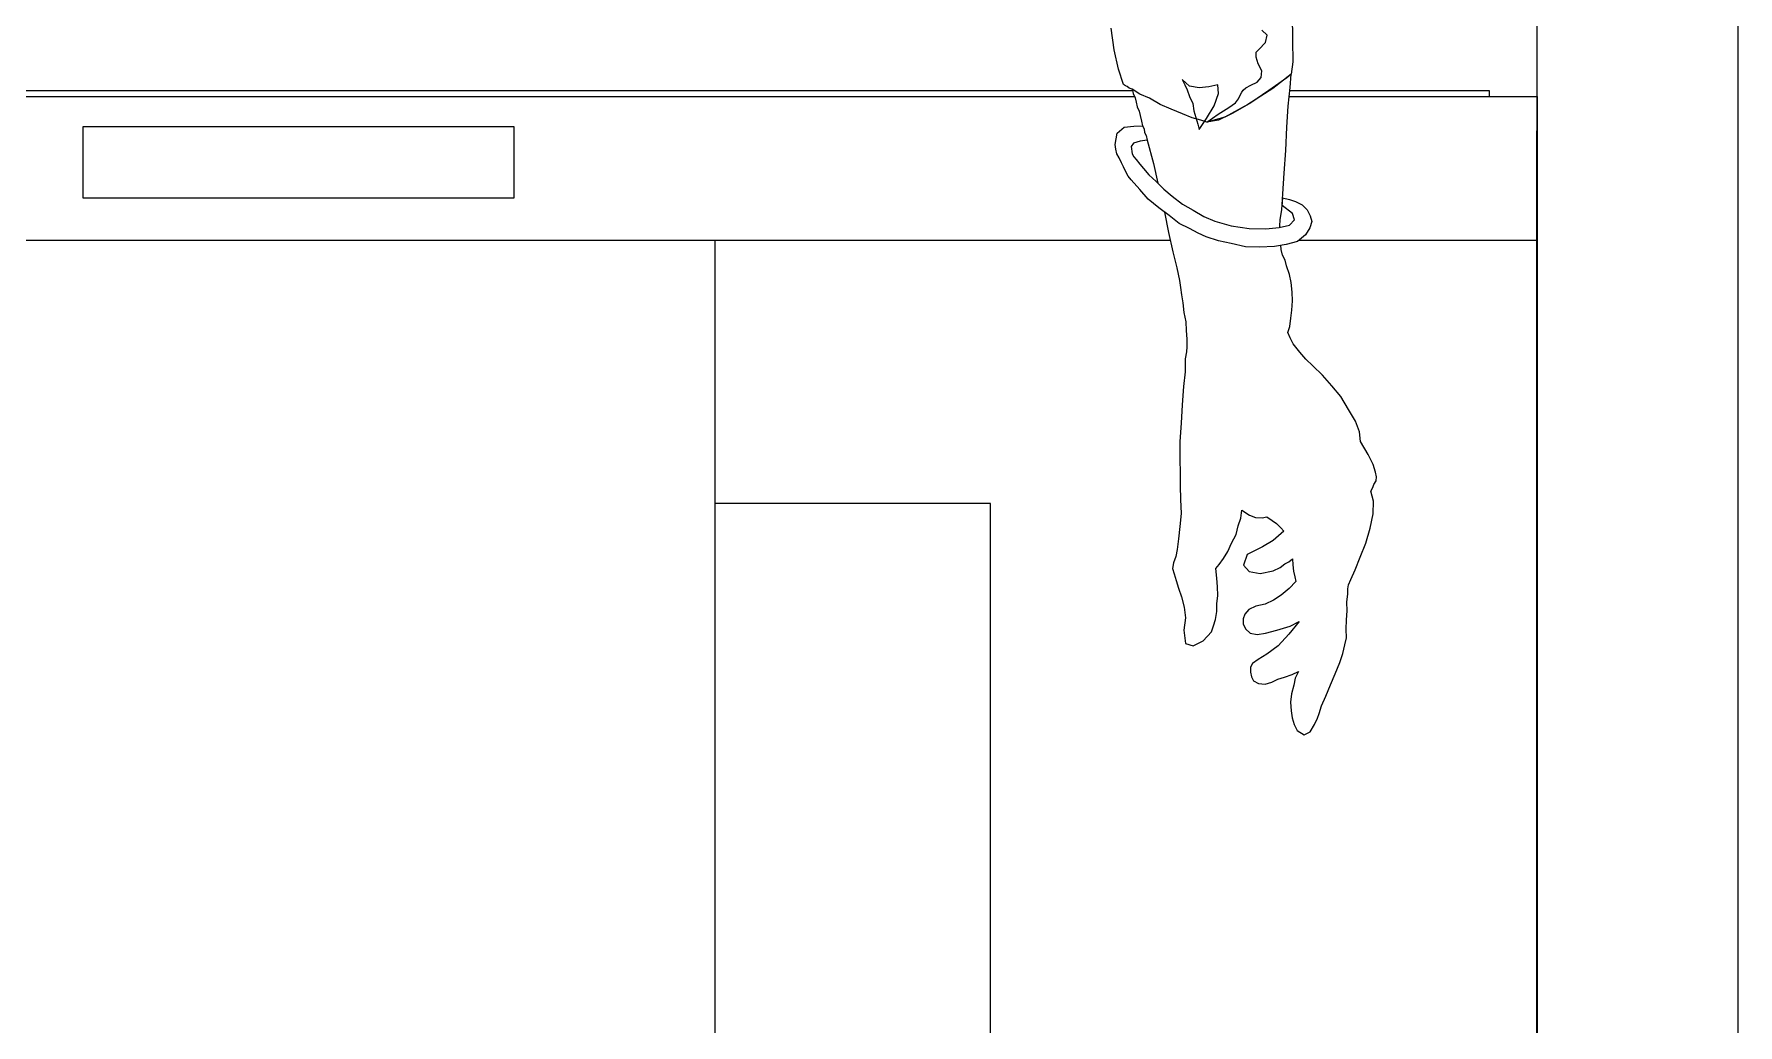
# Model space of a CAD drawing. Header units: inches. Extents: x 150067 to 167379, y -92057 to -49035.
# Drawn here: x 158715.8 to 158800.5, y -50917.2 to -50868 of the extents above; entities that cross this region are included whole.
import ezdxf

# ---------------------------------------------------------------- set-up
doc = ezdxf.new("R2010")
doc.units = ezdxf.units.IN
doc.header["$LTSCALE"] = 0.1
doc.header["$MEASUREMENT"] = 0
doc.layers.add('Layer1', color=7, linetype='Continuous')

# ---------------------------------------------------------------- blocks, each defined once
blk = doc.blocks.new('Man')
at = {"color": 0}
for p, q in [((775.06, 1696.92), (775.06, 1250.54)), ((1094.27, 1194.75), (1094.27, 1696.92)), ((882, 1594.62), (882, 1352.84)), ((999.09, 1436.13), (999.87, 1438.71)), ((999.87, 1438.71), (1001.04, 1441.09)), ((1001.04, 1441.09), (1003.8, 1442.69)), ((1003.8, 1442.69), (1006.19, 1441.52)), ((1006.19, 1441.52), (1007.79, 1438.76)), ((1007.79, 1438.76), (1008.99, 1436.19)), ((1008.99, 1436.19), (1009.6, 1434.41)), ((998.53, 1429.99), (998.71, 1433.35)), ((998.95, 1426.82), (998.53, 1429.99)), ((998.71, 1433.35), (999.09, 1436.13)), ((1009.6, 1434.41), (1010.6, 1431.45)), ((1010.6, 1431.45), (1012.21, 1427.69)), ((986.1, 1422.79), (988.68, 1423)), ((988.68, 1423), (991.26, 1422.22)), ((999.76, 1423.46), (998.95, 1426.82)), ((1000.37, 1420.69), (999.76, 1423.46)), ((1012.21, 1427.69), (1014.02, 1423.35)), ((1014.02, 1423.35), (1015.83, 1419)), ((982.96, 1418.41), (983.35, 1420.2)), ((982.97, 1416.43), (982.96, 1418.41)), ((983.77, 1415.05), (982.97, 1416.43)), ((983.35, 1420.2), (984.13, 1421.78)), ((984.13, 1421.78), (986.1, 1422.79)), ((991.26, 1422.22), (993.64, 1421.05)), ((993.64, 1421.05), (996.22, 1420.27)), ((996.22, 1420.27), (999.19, 1419.3)), ((999.19, 1419.3), (1001.58, 1418.13)), ((1001.58, 1418.13), (1000.37, 1420.69)), ((1015.83, 1419), (1017.63, 1414.66)), ((985.96, 1413.48), (983.77, 1415.05)), ((989.34, 1411.32), (985.96, 1413.48)), ((993.72, 1408.18), (989.34, 1411.32)), ((1017.63, 1414.66), (1018.84, 1411.1)), ((1018.84, 1411.1), (1019.65, 1407.74)), ((957.12, 1402.02), (957.69, 1407.17)), ((957.69, 1407.17), (960.65, 1408.18)), ((960.65, 1408.18), (964.62, 1406.22)), ((964.62, 1406.22), (967.81, 1402.68)), ((981.08, 1401.57), (982.86, 1403.17)), ((982.86, 1403.17), (985.62, 1403.78)), ((985.62, 1403.78), (988.8, 1403.2)), ((988.8, 1403.2), (993.16, 1402.04)), ((997.9, 1403.65), (993.72, 1408.18)), ((1001.89, 1398.73), (997.9, 1403.65)), ((1019.65, 1407.74), (1020.27, 1404.97)), ((1020.27, 1404.97), (1020.09, 1401.61)), ((957.75, 1397.27), (957.12, 1402.02)), ((957.18, 1393.11), (957.75, 1397.27)), ((967.81, 1402.68), (968.62, 1400.31)), ((968.62, 1400.31), (969.42, 1397.94)), ((969.42, 1397.94), (969.84, 1394.77)), ((980.11, 1399.58), (981.08, 1401.57)), ((980.12, 1397.6), (980.11, 1399.58)), ((980.72, 1395.83), (980.12, 1397.6)), ((993.16, 1402.04), (998.32, 1400.49)), ((998.32, 1400.49), (1001.89, 1398.73)), ((1020.09, 1401.61), (1020.31, 1398.04)), ((1020.31, 1398.04), (1020.53, 1394.48)), ((956.21, 1389.15), (957.18, 1393.11)), ((969.84, 1394.77), (969.86, 1391.8)), ((969.86, 1391.8), (970.27, 1388.64)), ((982.32, 1394.05), (980.72, 1395.83)), ((985.1, 1392.68), (982.32, 1394.05)), ((988.66, 1391.91), (985.1, 1392.68)), ((991.84, 1390.35), (988.66, 1391.91)), ((994.82, 1388.39), (991.84, 1390.35)), ((1020.53, 1394.48), (1020.35, 1391.11)), ((1020.35, 1391.11), (1020.76, 1387.95)), ((954.07, 1382.8), (955.04, 1385.77)), ((955.04, 1385.77), (956.21, 1389.15)), ((970.09, 1385.27), (969.92, 1381.9)), ((970.27, 1388.64), (970.09, 1385.27)), ((998.01, 1385.83), (994.82, 1388.39)), ((1000.6, 1383.08), (998.01, 1385.83)), ((1020.76, 1387.95), (1020.78, 1385.97)), ((1020.78, 1385.97), (1020.98, 1384.39)), ((1020.98, 1384.39), (1021.98, 1382.41)), ((952.71, 1378.04), (953.29, 1380.22)), ((953.12, 1375.86), (952.71, 1378.04)), ((953.29, 1380.22), (954.07, 1382.8)), ((969.92, 1381.9), (969.54, 1378.14)), ((969.54, 1378.14), (970.74, 1376.56)), ((980.24, 1376.82), (982.41, 1379.21)), ((981.65, 1372.67), (980.24, 1376.82)), ((982.41, 1379.21), (986.76, 1380.02)), ((986.76, 1380.02), (991.71, 1379.06)), ((991.71, 1379.06), (994.49, 1377.69)), ((994.49, 1377.69), (996.28, 1376.32)), ((999.26, 1374.36), (999.45, 1376.73)), ((999.45, 1376.73), (999.63, 1379.11)), ((999.63, 1379.11), (1000.21, 1381.29)), ((1000.21, 1381.29), (1000.6, 1383.08)), ((1021.98, 1382.41), (1023.59, 1378.66)), ((1023.59, 1378.66), (1025.6, 1373.72)), ((953.93, 1373.49), (953.12, 1375.86)), ((954.54, 1370.72), (953.93, 1373.49)), ((954.96, 1366.57), (954.54, 1370.72)), ((970.74, 1376.56), (972.54, 1374.2)), ((972.54, 1374.2), (974.14, 1371.43)), ((974.14, 1371.43), (975.54, 1368.27)), ((984.04, 1371.49), (981.65, 1372.67)), ((987.61, 1369.73), (984.04, 1371.49)), ((996.28, 1376.32), (997.87, 1375.54)), ((997.87, 1375.54), (999.26, 1374.36)), ((1025.6, 1373.72), (1027.81, 1368.19)), ((955.58, 1361.82), (954.96, 1366.57)), ((975.54, 1368.27), (977.34, 1364.92)), ((977.34, 1364.92), (978.15, 1361.56)), ((991.78, 1367.18), (987.61, 1369.73)), ((995.96, 1363.64), (991.78, 1367.18)), ((994.78, 1362.25), (995.96, 1363.64)), ((1027.81, 1368.19), (1029.43, 1362.46)), ((956.01, 1356.67), (955.58, 1361.82)), ((978.15, 1361.56), (979.16, 1358.59)), ((979.16, 1358.59), (979.58, 1355.43)), ((979.58, 1355.43), (982.54, 1357.43)), ((982.54, 1357.43), (984.91, 1358.23)), ((984.91, 1358.23), (987.48, 1358.45)), ((987.48, 1358.45), (989.26, 1358.06)), ((989.26, 1358.06), (991.43, 1359.46)), ((991.43, 1359.46), (993.01, 1360.66)), ((993.01, 1360.66), (994.78, 1362.25)), ((1029.43, 1362.46), (1030.65, 1356.92)), ((1030.65, 1356.92), (1030.68, 1351.97)), ((882, 1352.84), (775.06, 1352.84)), ((955.68, 1345.98), (955.84, 1351.33)), ((955.84, 1351.33), (956.01, 1356.67)), ((1030.68, 1351.97), (1029.71, 1348.01)), ((955.71, 1341.03), (955.68, 1345.98)), ((1029.71, 1348.01), (1030.51, 1346.63)), ((1030.51, 1346.63), (1030.92, 1345.44)), ((1030.92, 1345.44), (1031.72, 1344.06)), ((1031.72, 1344.06), (1031.93, 1342.48)), ((955.54, 1335.68), (955.71, 1341.03)), ((1030.57, 1337.72), (1028.61, 1333.75)), ((1031.54, 1340.69), (1030.57, 1337.72)), ((1031.93, 1342.48), (1031.54, 1340.69)), ((955.58, 1328.75), (955.54, 1335.68)), ((1028.61, 1333.75), (1025.67, 1328.78)), ((956.02, 1321.63), (955.58, 1328.75)), ((1025.3, 1325.01), (1023.74, 1320.85)), ((1025.67, 1328.78), (1025.3, 1325.01)), ((956.46, 1314.5), (956.02, 1321.63)), ((1023.74, 1320.85), (1020.99, 1316.28)), ((956.9, 1307.38), (956.46, 1314.5)), ((1018.05, 1311.31), (1014.52, 1307.13)), ((1020.99, 1316.28), (1018.05, 1311.31)), ((957.53, 1301.64), (956.9, 1307.38)), ((1014.52, 1307.13), (1010.98, 1302.95)), ((957.56, 1296.69), (957.53, 1301.64)), ((1007.24, 1299.36), (1004.48, 1296.77)), ((1010.98, 1302.95), (1007.24, 1299.36)), ((958.17, 1293.92), (957.56, 1296.69)), ((958.18, 1291.94), (958.17, 1293.92)), ((958.2, 1288.97), (958.18, 1291.94)), ((999.57, 1290.81), (998.39, 1288.42)), ((1002.12, 1293.99), (999.57, 1290.81)), ((1004.48, 1296.77), (1002.12, 1293.99)), ((957.84, 1282.24), (958.02, 1285.61)), ((958.02, 1285.61), (958.2, 1288.97)), ((998.39, 1288.42), (997.41, 1286.44)), ((997.41, 1286.44), (998.22, 1284.07)), ((998.22, 1284.07), (998.63, 1280.9)), ((956.7, 1274.91), (957.07, 1278.67)), ((957.07, 1278.67), (957.84, 1282.24)), ((998.63, 1280.9), (999.05, 1277.73)), ((999.05, 1277.73), (999.27, 1274.17)), ((955.74, 1268.96), (956.12, 1271.74)), ((956.12, 1271.74), (956.7, 1274.91)), ((999.09, 1270.8), (998.72, 1267.04)), ((999.27, 1274.17), (999.09, 1270.8)), ((954.4, 1261.23), (955.36, 1266.19)), ((955.36, 1266.19), (955.74, 1268.96)), ((998.72, 1267.04), (998.14, 1263.87)), ((952.86, 1255.08), (954.4, 1261.23)), ((996.39, 1258.32), (995.42, 1256.33)), ((996.98, 1260.5), (996.39, 1258.32)), ((998.14, 1263.87), (996.98, 1260.5)), ((951.12, 1247.55), (952.86, 1255.08)), ((975.45, 1251.85), (970.5, 1250.83)), ((980.98, 1253.08), (975.45, 1251.85)), ((986.52, 1253.31), (980.98, 1253.08)), ((992.27, 1252.94), (986.52, 1253.31)), ((996.83, 1252.18), (992.27, 1252.94)), ((994.84, 1254.15), (994.71, 1252.54)), ((995.42, 1256.33), (994.84, 1254.15)), ((1001.19, 1251.02), (996.83, 1252.18)), ((1004.37, 1248.46), (1001.19, 1251.02)), ((429.01, 1250.54), (951.81, 1250.54)), ((949.51, 1239.61), (951.12, 1247.55)), ((959.25, 1246.02), (955.3, 1244.01)), ((962.6, 1247.82), (959.25, 1246.02)), ((965.76, 1249.22), (962.6, 1247.82)), ((970.5, 1250.83), (965.76, 1249.22)), ((969.16, 1243.1), (975.49, 1244.92)), ((975.49, 1244.92), (982.41, 1245.96)), ((982.41, 1245.96), (988.94, 1246.19)), ((988.94, 1246.19), (994.09, 1245.63)), ((994.09, 1245.63), (998.06, 1244.66)), ((994.34, 1245.57), (994.3, 1245.04)), ((994.3, 1245.04), (994.51, 1242.46)), ((998.06, 1244.66), (1000.05, 1242.7)), ((1001.78, 1250.54), (1094.27, 1250.54)), ((1005.97, 1245.7), (1004.37, 1248.46)), ((1006.78, 1243.33), (1005.97, 1245.7)), ((947.41, 1238.02), (943.28, 1234.63)), ((951.36, 1241.02), (947.41, 1238.02)), ((955.3, 1244.01), (951.36, 1241.02)), ((956.53, 1236.5), (960.67, 1238.9)), ((960.67, 1238.9), (964.82, 1241.3)), ((964.82, 1241.3), (969.16, 1243.1)), ((994.51, 1242.46), (995.13, 1238.71)), ((995.13, 1238.71), (995.56, 1232.57)), ((999.28, 1240.12), (995.33, 1237.12)), ((1000.05, 1242.7), (999.28, 1240.12)), ((1003.06, 1236.77), (1005.02, 1238.77)), ((1005.02, 1238.77), (1006.2, 1241.15)), ((1006.2, 1241.15), (1006.78, 1243.33)), ((696.87, 1234.27), (529.48, 1234.27)), ((529.48, 1234.27), (529.48, 1206.37)), ((696.87, 1206.37), (696.87, 1234.27)), ((943.28, 1234.63), (939.93, 1230.85)), ((949.24, 1230.71), (952.59, 1233.5)), ((952.59, 1233.5), (956.53, 1236.5)), ((995.33, 1237.12), (995.34, 1236.13)), ((995.34, 1236.13), (995.34, 1235.14)), ((995.34, 1235.14), (995.55, 1234.55)), ((995.35, 1234.15), (998.12, 1234.76)), ((995.55, 1234.55), (995.35, 1234.15)), ((995.56, 1232.57), (996, 1224.46)), ((998.12, 1234.76), (1000.49, 1235.57)), ((1000.49, 1235.57), (1003.06, 1236.77)), ((935.41, 1225.68), (934.43, 1223.69)), ((936.59, 1227.07), (935.41, 1225.68)), ((939.93, 1230.85), (936.59, 1227.07)), ((941.37, 1222.74), (943.53, 1225.13)), ((943.53, 1225.13), (946.29, 1227.72)), ((945.34, 1220.79), (946.99, 1228.43)), ((946.29, 1227.72), (949.24, 1230.71)), ((996, 1224.46), (996.65, 1215.75)), ((931.89, 1218.53), (931.11, 1216.94)), ((932.87, 1220.51), (931.89, 1218.53)), ((933.65, 1222.1), (932.87, 1220.51)), ((934.43, 1223.69), (933.65, 1222.1)), ((937.05, 1216.98), (937.63, 1218.17)), ((937.63, 1218.17), (938.62, 1219.16)), ((938.62, 1219.16), (939.99, 1220.95)), ((939.99, 1220.95), (941.37, 1222.74)), ((942.82, 1211.66), (945.34, 1220.79)), ((930.72, 1215.16), (930.34, 1213.37)), ((930.34, 1213.37), (931.15, 1209.02)), ((931.11, 1216.94), (930.72, 1215.16)), ((936.67, 1214.2), (937.05, 1216.98)), ((937.47, 1212.82), (936.67, 1214.2)), ((940.05, 1212.04), (937.47, 1212.82)), ((942.82, 1211.66), (940.05, 1212.04)), ((942.43, 1209.88), (942.82, 1211.66)), ((942.43, 1209.88), (942.82, 1211.66)), ((996.65, 1215.75), (997.1, 1206.64)), ((529.48, 1206.37), (696.87, 1206.37)), ((931.15, 1209.02), (933.94, 1206.66)), ((933.94, 1206.66), (937.7, 1206.29)), ((937.7, 1206.29), (941.07, 1206.11)), ((940.69, 1204.33), (941.07, 1206.11)), ((941.07, 1206.11), (941.66, 1207.3)), ((941.07, 1206.11), (941.66, 1207.3)), ((941.66, 1207.3), (941.85, 1208.69)), ((941.66, 1207.3), (941.85, 1208.69)), ((941.85, 1208.69), (942.43, 1209.88)), ((941.85, 1208.69), (942.43, 1209.88)), ((961.73, 1202.84), (962.51, 1205.42)), ((962.51, 1205.42), (963.09, 1207.6)), ((963.09, 1207.6), (965.89, 1203.26)), ((966.03, 1204.68), (963.66, 1203.87)), ((966.03, 1204.68), (963.66, 1203.87)), ((972.97, 1202.74), (966.03, 1204.68)), ((972.97, 1202.74), (966.03, 1204.68)), ((966.03, 1204.68), (970.4, 1201.53)), ((970.58, 1203.91), (966.03, 1204.68)), ((997.1, 1206.64), (997.54, 1198.53)), ((938.55, 1196.99), (938.94, 1198.77)), ((938.94, 1198.77), (939.72, 1200.36)), ((939.72, 1200.36), (940.1, 1202.14)), ((940.1, 1202.14), (940.69, 1204.33)), ((952.2, 1199.64), (947.85, 1197.83)), ((952.2, 1199.64), (947.85, 1197.83)), ((956.54, 1201.45), (952.2, 1199.64)), ((956.54, 1201.45), (952.2, 1199.64)), ((960.29, 1203.06), (956.54, 1201.45)), ((960.29, 1203.06), (956.54, 1201.45)), ((963.66, 1203.87), (960.29, 1203.06)), ((963.66, 1203.87), (960.29, 1203.06)), ((960.58, 1197.49), (960.96, 1200.26)), ((960.96, 1200.26), (961.73, 1202.84)), ((965.89, 1203.26), (968.89, 1198.33)), ((968.89, 1198.33), (970.5, 1193.59)), ((970.4, 1201.53), (974.57, 1198.98)), ((976.15, 1201.17), (970.58, 1203.91)), ((981.91, 1197.84), (972.97, 1202.74)), ((981.91, 1197.84), (972.97, 1202.74)), ((974.57, 1198.98), (977.16, 1197.22)), ((983.1, 1197.25), (976.15, 1201.17)), ((997.54, 1198.53), (998.38, 1191.21)), ((428.57, 1194.75), (937.94, 1194.75)), ((494.93, 1192.42), (937.13, 1192.42)), ((935.81, 1191.43), (935.02, 1190.83)), ((937, 1191.83), (935.81, 1191.43)), ((939.96, 1193.83), (937, 1191.83)), ((939.96, 1193.83), (937, 1191.83)), ((937, 1191.83), (937.38, 1193.61)), ((937.38, 1193.61), (938.17, 1195.2)), ((938.17, 1195.2), (938.55, 1196.99)), ((943.71, 1195.43), (939.96, 1193.83)), ((943.71, 1195.43), (939.96, 1193.83)), ((947.85, 1197.83), (943.71, 1195.43)), ((947.85, 1197.83), (943.71, 1195.43)), ((957.45, 1190.14), (958.43, 1192.13)), ((958.43, 1192.13), (959.21, 1194.71)), ((959.21, 1194.71), (960.58, 1197.49)), ((962.99, 1191.37), (959.23, 1190.75)), ((966.76, 1190.99), (962.99, 1191.37)), ((970.5, 1193.59), (970.32, 1190.22)), ((977.16, 1197.22), (978.36, 1195.64)), ((978.36, 1195.64), (978.76, 1194.46)), ((978.76, 1194.46), (979.56, 1193.07)), ((979.56, 1193.07), (980.16, 1192.29)), ((980.16, 1192.29), (981.15, 1191.3)), ((981.15, 1191.3), (983.14, 1190.32)), ((991.65, 1191.56), (981.91, 1197.84)), ((991.65, 1191.56), (981.91, 1197.84)), ((990.06, 1192.35), (983.1, 1197.25)), ((992.64, 1190.58), (990.06, 1192.35)), ((998.81, 1186.06), (991.65, 1191.56)), ((998.81, 1186.06), (991.65, 1191.56)), ((997.98, 1194.75), (1094.27, 1194.75)), ((998.24, 1192.42), (1075.67, 1192.42)), ((1075.67, 1192.42), (1075.67, 1194.75)), ((933.64, 1190.03), (931.7, 1184.08)), ((934.43, 1190.63), (933.64, 1190.03)), ((935.02, 1190.83), (934.43, 1190.63)), ((959.23, 1190.75), (956.48, 1188.16)), ((956.48, 1188.16), (957.45, 1190.14)), ((970.32, 1190.22), (966.76, 1190.99)), ((983.14, 1190.32), (985.52, 1189.15)), ((985.52, 1189.15), (987.12, 1187.38)), ((987.33, 1184.81), (985.96, 1182.03)), ((987.12, 1187.38), (987.33, 1184.81)), ((994.83, 1189.01), (992.64, 1190.58)), ((997.02, 1187.44), (994.83, 1189.01)), ((998.81, 1186.06), (997.02, 1187.44)), ((998.38, 1191.21), (998.81, 1186.06)), ((999.43, 1181.31), (998.81, 1186.06)), ((999.43, 1181.31), (998.81, 1186.06)), ((931.7, 1184.08), (929.96, 1176.54)), ((985.96, 1182.03), (985.18, 1179.45)), ((985.18, 1179.45), (985.2, 1177.47)), ((999.28, 1173), (999.43, 1181.31)), ((999.28, 1173), (999.43, 1181.31)), ((929.96, 1176.54), (928.82, 1168.22)), ((985.2, 1177.47), (986.19, 1176.48)), ((986.19, 1176.48), (988.78, 1173.73)), ((988.78, 1173.73), (989.39, 1170.96)), ((999.14, 1162.7), (999.28, 1173)), ((999.14, 1162.7), (999.28, 1173)), ((989.39, 1170.96), (987.43, 1168.97))]:
    blk.add_line(p, q, dxfattribs=at)

msp = doc.modelspace()

# ---------------------------------------------------------------- linework, layer by layer
at = {"layer": 'Layer1', "color": 6, "linetype": 'Continuous', "ltscale": 0.1}
for p, q in [((158790.479, -50646.895, 23680.863), (158790.479, -51225.228, 23680.863)), ((158800.479, -50646.895, 23680.863), (158800.479, -51225.228, 23680.863))]:
    msp.add_line(p, q, dxfattribs=at)
at = {"layer": 'Layer1', "color": 6, "linetype": 'Continuous', "ltscale": 0.1, "elevation": 23680.863}
for points in [[(158790.479, -50646.895), (158790.479, -50935.339), (158735.85, -50935.339)], [(158490.479, -50872.777), (158490.479, -50935.339), (158790.479, -50935.339), (158790.479, -50872.777)]]:
    msp.add_lwpolyline(points, dxfattribs=at)

# ---------------------------------------------------------------- block references
at = {"xscale": -0.128, "yscale": 0.128, "zscale": 0.128, "rotation": 180}
msp.add_blockref('Man', (158650.425, -50718.15, 23680.863), dxfattribs=at)

doc.saveas('drawing.dxf')
